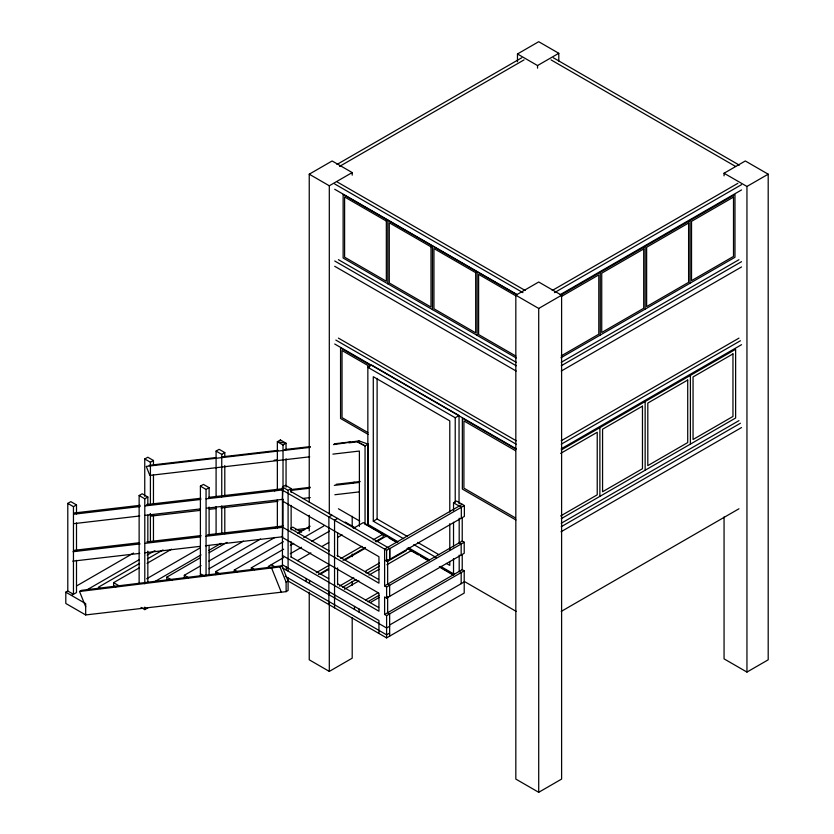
<?xml version="1.0" encoding="UTF-8"?>
<svg xmlns="http://www.w3.org/2000/svg" width="834" height="834" viewBox="0 0 834 834"><rect width="100%" height="100%" fill="white"/><g stroke="black" fill="none" stroke-linecap="round" stroke-linejoin="round"><path stroke-width="1.25" d="M309.237 502.276L309.237 174.191L332.12 160.972L352.198 172.565L352.198 175.171M517.466 61.758L517.466 53.97L538.712 41.7L558.79 53.293L558.79 61.08M336.967 164.454L521.771 57.755M339.542 166.414L524.044 59.892M309.237 174.191L329.305 185.784L352.198 172.565M517.466 53.97L537.544 65.552L558.79 53.293M67.794 503.402L73.455 506.665L73.455 594.288L67.794 591.025L67.794 503.402L70.838 501.641L76.499 504.914L76.499 513.932M144.751 496.334L144.751 458.971L147.795 457.22L153.456 460.483L153.456 464.35M73.455 506.665L76.499 504.914M144.751 458.971L150.412 462.244L153.456 460.483M139.132 583.143L139.132 495.521L142.176 493.77L147.837 497.033L147.837 504.768M216.089 496.188L216.089 451.09L219.133 449.338L224.794 452.601L224.794 456.469M139.132 495.521L144.793 498.795L147.837 497.033M216.089 451.09L221.75 454.363L224.794 452.601M724.058 175.849L724.058 173.243L745.304 160.972L768.197 174.191L768.197 659.809L746.951 672.079L724.058 658.86L724.058 516.955M515.829 295.226L538.712 282.017L561.605 295.226L561.605 779.081L538.712 792.3L515.829 779.081L515.829 295.226L538.712 308.444L561.605 295.226M200.4 575.825L200.4 486.159L203.444 484.398L209.105 487.671L209.105 497.971M200.4 486.159L206.061 489.422L209.105 487.671M277.357 489.402L277.357 441.728L283.018 444.991L286.052 443.24L286.052 449.693M552.212 290.503L737.84 183.334M554.495 292.64L741.541 184.648M724.058 173.243L746.951 186.451L768.197 174.191M560.125 294.683L741.541 189.943M560.98 295.017L734.973 194.562L734.973 257.279L560.98 357.723M561.251 296.55L598.802 274.876L598.802 334.194L561.251 355.878M288.095 577.952L288.095 590.493L286.114 591.64L85.683 614.939L65.803 603.462L65.803 592.171L67.794 591.025M76.436 586.031L133.555 553.057M71.463 595.434L76.499 592.536L76.499 560.323M85.683 606.714L79.543 591.494L81.534 590.336L281.965 565.796L288.095 581.017L386.601 637.895L464.215 593.078L464.215 570.821L462.224 569.664L384.61 614.481L384.61 596.946L386.601 598.103L464.215 553.286L464.215 542.236L462.224 541.078L384.61 585.895L384.61 549.126L462.224 504.309M86.903 589.888L139.32 559.624M147.128 555.121L154.936 550.607M139.591 563.45L98.329 587.272L100.539 588.543M147.399 558.947L163.016 549.929M333.475 444.637L358.995 440.884L368.096 444.147L368.096 525.316M358.995 440.884L357.39 441.812L348.966 442.844M115.811 587.011L113.601 585.739L113.601 582.664L139.257 567.86M147.055 563.346L171.595 549.179M206.029 498.857L274.48 490.892L277.065 489.402L283.07 488.672M389.645 626.24L386.601 628.002L282.434 567.86L282.434 487.056L285.478 485.305L291.139 488.568L291.139 492.456M282.434 499.608L282.893 489.871L282.434 490.131L386.601 550.273L389.645 548.511L389.645 559.374L386.601 561.136L384.61 559.989M282.434 487.056L288.095 490.329L291.139 488.568M368.096 444.147L365.052 445.898L357.39 441.812L365.052 445.898L365.052 524.503M146.659 578.796L200.41 547.771M155.312 581.308L201.036 554.902M208.844 550.398L221.104 543.32M166.779 580.224L166.779 577.149L200.233 557.831M209.157 552.681L227.004 542.381M459.044 415.53L371.683 365.094L367.857 367.304L455.218 417.74L459.044 415.53L459.044 503.788M184.324 578.348L184.324 575.272L201.057 565.608M208.865 561.105L243.434 541.141M561.219 362.331L738.966 259.708M205.935 536.262L274.323 528.308L277.065 526.734L283.07 525.993M334.298 485.378L352.334 483.272L354.189 482.208L360.194 481.468M209.042 568.788L260.552 539.045M561.251 365.761L741.541 261.668M282.434 536.929L282.747 527.286L378.949 583.185L378.949 556.716L282.434 500.994M141.019 607.444L144.793 609.623L147.858 607.861M561.251 371.057L741.541 266.963M215.818 574.616L215.818 571.551L274.928 537.419M290.534 528.402L292.765 527.119L301.606 532.217M234.291 572.072L234.291 570.018L283.362 541.693M297.853 533.322L310.123 526.233M331.932 515.193L328.888 516.944L328.888 604.567M251.326 569.893L251.326 567.839L283.664 549.168M290.357 545.311L293.704 543.372M303.743 537.586L323.811 525.993M337.582 518.456L334.549 520.218L334.549 607.84M283.591 557.602L268.225 566.474L270.414 567.735M290.305 553.724L301.501 547.26M311.582 541.443L329.503 531.102M79.543 591.494L279.974 566.943L281.965 565.796M297.498 560.604L310.884 552.879M322.028 546.437L328.721 542.569M337.645 537.419L342.107 534.844M353.262 528.412L363.29 522.616L383.171 534.083L383.171 537.159L375.363 541.662M449.787 512.003L449.787 420.868L373.288 376.707L373.288 521.208L377.114 519.009L407.492 536.543M286.114 591.64L286.114 582.163L288.095 581.017M316.253 572.718L328.523 565.64M340.783 558.551L361.977 546.322M373.132 539.879L383.171 534.083M318.484 574.501L328.523 568.705M343.014 560.344L365.323 547.458M320.683 573.99L328.481 569.476M345.213 559.822L365.292 548.23M376.436 541.787L386.476 536.001L397.516 542.371M453.529 510.575L453.529 502.798L456.563 501.046L464.371 505.55L464.371 516.413L389.645 559.374M561.219 440.759L738.966 338.135M561.251 444.188L740.415 340.752M561.251 448.786L741.541 344.692M291.014 491.57L389.801 548.605L464.371 505.55M561.261 449.953L735.63 349.29L735.63 418.001L561.261 518.675M560.636 453.394L597.227 432.262L597.227 494.833L560.636 515.965M339.365 586.146L353.762 577.826M379.418 563.023L365.949 570.8L365.949 572.843M342.691 587.292L355.982 579.62M367.075 573.219L379.418 566.098M387.268 561.553L406.346 550.544M344.369 589.284L358.891 580.902M368.941 575.106L379.032 569.278M386.882 564.743L411.579 550.482L429.239 560.688M384.61 585.895L386.601 587.042L464.215 542.236M365.646 599.948L377.917 592.87M367.877 601.731L379.032 595.299M370.233 602.596L379.157 597.446M384.61 614.481L386.601 615.628L464.215 570.821M561.219 523.262L738.966 420.638M389.645 625L464.215 581.944M561.251 526.692L740.415 423.245M560.99 531.79L741.52 427.561M389.645 633.058L386.601 634.82L285.27 576.315M309.237 592.109L309.237 659.809L329.305 671.401L352.198 658.182L352.198 617.827M561.219 611.416L738.966 508.782M274.48 490.892L282.893 489.871M352.334 483.272L359.548 482.396M274.323 528.308L282.747 527.286M295.372 529.757L308.309 528.172M298.624 530.82L303.795 530.184M149.13 465.33L216.194 457.532M221.354 456.928L278.097 450.339M284.54 449.589L310.331 446.586M334.288 443.803L350.572 441.916M310.238 447.337L146.242 466.404L149.839 475.401L309.695 456.823M274.157 460.212L276.742 459.92M332.891 454.134L359.391 451.048L359.391 526.358M74.289 512.973L140.154 505.321M146.617 504.57L200.858 498.263M208.615 497.366L277.065 489.402M74.289 514.161L140.154 506.509M145.325 505.904L200.858 499.451M291.056 489.548L310.384 487.296M336.144 484.304L354.189 482.208M290.493 490.465L309.821 488.213M74.017 523.616L139.778 515.975M144.928 515.37L200.379 508.928M206.822 508.177L282.893 499.337M200.264 510.377L151.079 516.09L150.183 513.838M209.324 509.324L215.797 508.563M220.968 507.969L277.92 501.349M302.513 498.492L310.269 497.585M334.861 494.729L359.454 491.872M74.476 550.284L139.09 542.767M146.847 541.871L201.077 535.564M207.52 534.813L277.065 526.734M73.027 551.712L140.122 543.914M145.293 543.309L200.775 536.856M72.756 561.157L139.747 553.38M144.897 552.775L200.296 546.343M205.445 545.738L282.747 536.752M553.317 57.765L739.289 165.122M551.045 59.892L735.588 166.446M337.29 182.01L525.212 290.503M334.715 183.97L522.939 292.64M334.715 189.266L517.299 294.683M516.236 294.371L343.128 194.426L343.128 258.019L516.236 357.963M515.839 295.83L478.612 274.334L478.612 334.549L515.839 356.045M338.416 259.676L516.215 362.321M334.715 260.99L516.173 365.751M334.715 266.296L516.173 371.057M338.416 338.114L516.215 440.759M335.841 340.074L516.173 444.188M334.715 344.015L516.173 448.786M515.892 449.13L462.349 418.22L462.349 489.058L515.892 519.968M515.422 450.662L463.912 420.92L463.912 488.161L515.422 517.893M367.846 432.533L342.023 417.625L342.023 350.52L367.846 365.438L367.857 524.346L398.099 541.808M368.211 434.441L340.553 418.47L340.553 347.986L369.316 364.594L369.316 367.158M453.529 502.798L461.327 507.301L461.327 518.164M417.615 542.381L438.986 554.725M373.288 521.208L403.666 538.743M413.789 544.592L436.286 557.581M446.409 563.43L449.787 565.379L449.787 561.47M408.18 547.625L429.458 559.906M440.654 566.38L454.092 574.136M439.341 566.515L453.696 574.803M338.416 508.761L359.798 521.104M365.428 524.357L386.799 536.7M389.051 537.993L396.932 542.538M407.055 548.386L418.314 554.891M420.565 556.184L428.436 560.729M440.821 567.881L453.196 575.022M464.444 581.527L516.215 611.405M345.182 522.042L355.013 527.724M291.087 528.944L329.253 550.972M337.103 555.507L378.626 579.484M282.434 537.482L378.949 593.203L378.949 611.207L282.434 555.486M291.014 556.924L328.606 578.629M337.666 583.863L378.667 607.538M282.434 564.785L378.949 620.506L378.949 633.475M271.269 564.722L274.553 566.609M251.326 567.839L254.631 569.758M234.291 570.018L237.596 571.936M215.818 571.551L220.228 574.094M200.4 573.771L204.174 575.95M184.324 575.272L188.609 577.743M166.779 577.149L172.294 580.339M113.601 582.664L119.126 585.854M65.803 592.171L85.683 603.639L85.683 614.939M279.974 566.943L286.114 582.163M271.561 567.975L281.298 592.203M746.951 186.451L746.951 672.079M690.385 375.404L690.385 444.126M690.072 220.489L690.072 283.195M645.172 246.405L645.172 309.122M645.141 401.529L645.141 470.251M600.271 272.332L600.271 335.049M599.886 427.654L599.886 496.376M538.712 308.444L538.712 792.3M537.544 65.552L537.544 68.159M477.142 271.801L477.142 335.393M462.224 517.768L462.224 541.078M462.224 554.641L462.224 569.664M461.171 555.048L461.171 543.987L459.19 542.84L459.19 518.227M461.171 583.696L461.171 572.572L459.19 571.426L459.19 555.152M455.218 417.74L455.218 502.099M453.529 522.24L453.529 546.875M453.529 558.54L453.529 575.387M449.787 523.721L449.787 549.752M432.471 246.009L432.471 309.602M389.801 548.605L389.801 559.468M389.645 596.341L389.645 585.291L387.654 584.134L387.654 559.52M389.645 636.134L389.645 613.876L387.654 612.719L387.654 596.446M387.8 220.218L387.8 283.81M386.601 550.273L386.601 561.136M386.601 587.042L386.601 598.103M386.601 615.628L386.601 637.895M377.114 378.407L377.114 519.009M359.079 609.039L359.079 612.104M354.492 606.391L354.492 609.456M352.198 516.277L352.198 526.692M352.198 554.026L352.198 556.632M352.198 581.371L352.198 585.28M337.582 532.77L337.582 556.184M337.582 567.891L337.582 584.801M334.622 594.913L334.622 597.988M329.399 591.9L329.399 594.976M329.305 185.784L329.305 513.869M329.305 603.701L329.305 671.401M309.529 580.422L309.529 583.498M309.237 515.297L309.237 530.924M306.214 578.515L306.214 581.59M291.139 505.414L291.139 530.028M291.139 541.683L291.139 557.227M288.095 490.329L288.095 571.123M286.343 567.037L286.343 570.112M286.052 458.731L286.052 487.129M283.018 444.991L283.018 488.807M283.018 499.118L283.018 526.171M277.357 499.712L277.357 528.058M224.794 465.487L224.794 496.418M224.794 506.728L224.794 533.781M221.75 454.363L221.75 496.887M221.75 505.904L221.75 532.968M216.089 506.499L216.089 533.562M209.105 506.999L209.105 535.345M209.105 545.655L209.105 575.283M206.061 489.422L206.061 575.752M153.456 474.661L153.456 504.289M153.456 514.599L153.456 541.662M150.412 462.244L150.412 504.758M150.412 513.786L150.412 542.131M147.837 515.078L147.837 542.131M147.837 551.149L147.837 582.08M144.793 498.795L144.793 583.831M144.793 607.11L144.793 609.623M76.499 522.949L76.499 551.295M280.391 439.966L277.357 441.728L286.052 443.24L280.391 439.966M643.702 248.949L601.731 273.177L601.731 332.505L643.702 308.278L643.702 248.949M688.603 223.022L646.631 247.26L646.631 306.578L688.603 282.351L688.603 223.022M733.503 197.105L691.532 221.333L691.532 280.662L733.503 256.424L733.503 197.105M642.461 406.158L602.565 429.197L602.565 491.747L642.461 468.708L642.461 406.158M687.716 380.033L647.809 403.072L647.809 465.622L687.716 442.583L687.716 380.033M732.961 353.908L693.054 376.947L693.054 439.497L732.961 416.458L732.961 353.908M386.34 221.062L344.598 196.96L344.598 257.174L386.34 281.277L386.34 221.062M431.011 246.854L389.269 222.751L389.269 282.966L431.011 307.068L431.011 246.854M475.682 272.645L433.941 248.542L433.941 308.757L475.682 332.86L475.682 272.645"/></g></svg>
